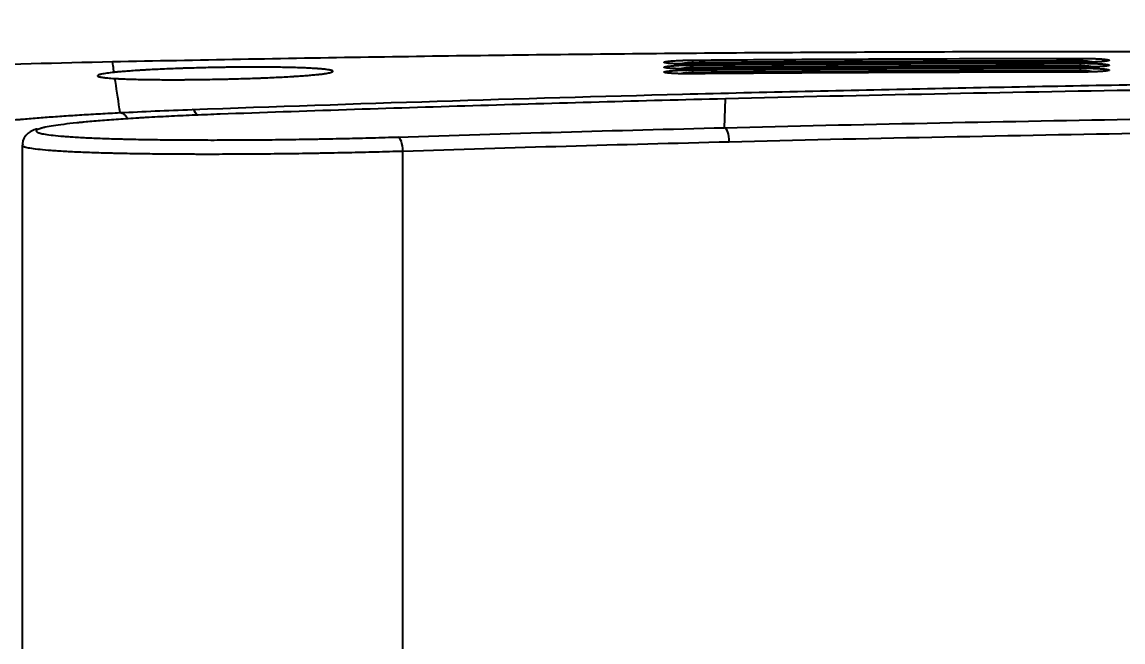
# Model space of a CAD drawing. Extents: x 8541 to 14664, y -60 to 2468.
# Drawn here: x 8882 to 8958.7, y 1846.1 to 1889.3 of the extents above; entities that cross this region are included whole.
import ezdxf

# ---------------------------------------------------------------- set-up
doc = ezdxf.new("R2010")
doc.units = 0
doc.header["$LTSCALE"] = 20
doc.header["$MEASUREMENT"] = 0
doc.layers.get('0').update_dxf_attribs({"linetype": 'CONTINUOUS'})
doc.layers.get('DEFPOINTS').update_dxf_attribs({"linetype": 'CONTINUOUS'})
doc.styles.get("Standard").update_dxf_attribs({"font": 'NanumGothic.ttf'})
doc.dimstyles.get("Standard").update_dxf_attribs({"dimtxt": 2.7, "dimasz": 2.5, "dimexe": 1.5, "dimexo": 1.5, "dimgap": 1.5, "dimtad": 1, "dimdec": 0, "dimlfac": 10, "dimzin": 0, "dimdsep": 46, "dimtxsty": 'Standard', "dimcen": 0, "dimclrt": 2, "dimadec": 0, "dimazin": 0, "dimtfac": 1, "dimtdec": 0, "dimtmove": 0, "dimatfit": 3, "dimfxl": 0, "dimtolj": 1, "dimtzin": 0, "dimarcsym": 0})

# ---------------------------------------------------------------- blocks, each defined once
blk = doc.blocks.new('*D61')
at = {"color": 3, "lineweight": -2}
for p, q in [((8698, 1688.868), (8698, 1970.181)), ((9382.588, 1688.868), (9382.588, 1970.181)), ((8718, 1965.181), (9362.588, 1965.181))]:
    blk.add_line(p, q, dxfattribs=at)
at = {"color": 3}
for points in [[(8718, 1968.514), (8718, 1961.847), (8698, 1965.181)], [(9362.588, 1968.514), (9362.588, 1961.847), (9382.588, 1965.181)]]:
    blk.add_solid(points, dxfattribs=at)
at = {"layer": 'DEFPOINTS', "color": 0}
for p in [(9382.588, 1965.181), (8698, 1687.368), (9382.588, 1687.368)]:
    blk.add_point(p, dxfattribs=at)
at = {"color": 2, "insert": (9040.294, 1988.789), "char_height": 25, "attachment_point": 5}
blk.add_mtext('\\A1;{\\fNanumGothic|b0|i0|c129|p50;685}', dxfattribs=at)

msp = doc.modelspace()

# ---------------------------------------------------------------- linework, layer by layer
at = {"color": 7, "linetype": 'Continuous'}
for p, q in [((8930.926, 1881.914), (8930.991, 1883.926)), ((8882.008, 1880.687), (8882.008, 1844.969))]:
    msp.add_line(p, q, dxfattribs=at)
for centre, major_axis, ratio, start_param, end_param in [((8928.727, 1886.121), (-0.004, 0.5), 0.00722, 5.410489, 6.233224), ((8955.728, 1886.241), (-0.001, 0.5), 0.000961, 5.41052, 6.23323), ((8928.727, 1885.78), (-0.004, 0.5), 0.007221, 5.410489, 6.233224), ((8928.727, 1885.439), (-0.004, 0.5), 0.007222, 5.410489, 6.233224), ((8955.728, 1885.9), (-0.001, 0.5), 0.000959, 5.41052, 6.23323), ((8955.728, 1885.56), (-0.001, 0.5), 0.000956, 5.41052, 6.23323), ((8893.872, 1881.681), (-0.055, 1.499), 0.325788, 5.548218, 6.230342), ((8930.934, 1880.916), (-0.025, 1), 0.32589, 4.704201, 6.230337), ((8908.201, 1880.266), (-0.032, 0.999), 0.32583, 4.701943, 6.230343)]:
    msp.add_ellipse(centre, major_axis=major_axis, ratio=ratio, start_param=start_param, end_param=end_param, dxfattribs=at)
for points, knots in [([(9030.976, 1886.969), (9028.004, 1886.986), (9025.031, 1887.004), (9019.086, 1887.038), (9016.114, 1887.055), (9007.196, 1887.102), (9001.251, 1887.13), (8992.333, 1887.163), (8989.36, 1887.172), (8983.415, 1887.188), (8974.497, 1887.207), (8965.579, 1887.211), (8953.689, 1887.203), (8947.743, 1887.193), (8938.826, 1887.156), (8935.853, 1887.14), (8929.908, 1887.1), (8926.936, 1887.075), (8918.019, 1886.987), (8912.074, 1886.91), (8900.185, 1886.725), (8894.241, 1886.616), (8888.297, 1886.491)], [0, 0, 0, 0, 0.0625, 0.0625, 0.125, 0.125, 0.25, 0.25, 0.3125, 0.3125, 0.375, 0.5, 0.5, 0.625, 0.625, 0.6875, 0.6875, 0.75, 0.75, 0.875, 0.875, 1, 1, 1, 1]), ([(8928.723, 1886.348), (8928.644, 1886.347), (8928.567, 1886.346), (8928.413, 1886.346), (8928.338, 1886.347), (8928.244, 1886.347), (8928.226, 1886.347), (8928.189, 1886.348), (8928.17, 1886.348), (8928.116, 1886.349), (8928.08, 1886.349), (8927.975, 1886.351), (8927.907, 1886.352), (8927.809, 1886.355), (8927.778, 1886.355), (8927.731, 1886.357), (8927.715, 1886.357), (8927.684, 1886.358), (8927.669, 1886.359), (8927.595, 1886.361), (8927.539, 1886.363), (8927.433, 1886.368), (8927.383, 1886.371), (8927.312, 1886.375), (8927.289, 1886.376), (8927.244, 1886.379), (8927.223, 1886.38), (8927.16, 1886.385), (8927.122, 1886.388), (8927.051, 1886.394), (8927.018, 1886.397), (8926.928, 1886.407), (8926.878, 1886.414), (8926.829, 1886.423), (8926.82, 1886.425), (8926.802, 1886.429), (8926.795, 1886.43), (8926.773, 1886.436), (8926.761, 1886.44), (8926.732, 1886.451), (8926.723, 1886.459), (8926.723, 1886.468), (8926.724, 1886.47), (8926.726, 1886.474), (8926.732, 1886.48), (8926.744, 1886.486), (8926.773, 1886.498), (8926.803, 1886.505), (8926.862, 1886.517), (8926.884, 1886.521), (8926.922, 1886.527), (8926.935, 1886.529), (8926.963, 1886.533), (8926.977, 1886.535), (8927.053, 1886.544), (8927.124, 1886.552), (8927.248, 1886.563), (8927.292, 1886.566), (8927.363, 1886.572), (8927.387, 1886.573), (8927.438, 1886.577), (8927.464, 1886.579), (8927.543, 1886.584), (8927.599, 1886.587), (8927.716, 1886.593), (8927.778, 1886.596), (8927.875, 1886.6), (8927.908, 1886.601), (8927.976, 1886.604), (8928.01, 1886.605), (8928.115, 1886.608), (8928.187, 1886.61), (8928.298, 1886.613), (8928.335, 1886.614), (8928.392, 1886.615), (8928.412, 1886.616), (8928.45, 1886.616), (8928.469, 1886.617), (8928.566, 1886.618), (8928.644, 1886.619), (8928.723, 1886.62)], [0, 0, 0, 0, 0.03125, 0.03125, 0.0625, 0.0625, 0.070313, 0.070313, 0.078125, 0.078125, 0.09375, 0.09375, 0.125, 0.125, 0.140625, 0.140625, 0.148438, 0.148438, 0.15625, 0.15625, 0.1875, 0.1875, 0.21875, 0.21875, 0.234375, 0.234375, 0.25, 0.25, 0.28125, 0.28125, 0.3125, 0.3125, 0.375, 0.375, 0.390625, 0.390625, 0.40625, 0.40625, 0.4375, 0.4375, 0.5, 0.5, 0.515625, 0.515625, 0.53125, 0.5625, 0.5625, 0.625, 0.625, 0.65625, 0.65625, 0.671875, 0.671875, 0.6875, 0.6875, 0.75, 0.75, 0.78125, 0.78125, 0.796875, 0.796875, 0.8125, 0.8125, 0.84375, 0.84375, 0.875, 0.875, 0.890625, 0.890625, 0.90625, 0.90625, 0.9375, 0.9375, 0.953125, 0.953125, 0.960937, 0.960937, 0.96875, 0.96875, 1, 1, 1, 1]), ([(8928.723, 1886.62), (8930.973, 1886.639), (8933.224, 1886.656), (8937.724, 1886.684), (8939.975, 1886.696), (8946.726, 1886.724), (8951.226, 1886.734), (8955.727, 1886.74)], [0, 0, 0, 0, 0.25, 0.25, 0.5, 0.5, 1, 1, 1, 1]), ([(8955.728, 1886.562), (8951.227, 1886.556), (8944.477, 1886.541), (8937.727, 1886.506), (8933.227, 1886.478), (8930.977, 1886.461), (8928.727, 1886.442)], [0, 0, 0, 0, 0.5, 0.75, 0.75, 1, 1, 1, 1]), ([(8957.536, 1886.556), (8957.536, 1886.556), (8957.533, 1886.555), (8957.47, 1886.542), (8957.241, 1886.516), (8956.817, 1886.489), (8956.288, 1886.473), (8955.851, 1886.467), (8955.627, 1886.469), (8955.573, 1886.47)], [0, 0, 0, 0, 0.017674, 0.141331, 0.361877, 0.589204, 0.781758, 0.94776, 1, 1, 1, 1]), ([(8955.727, 1886.74), (8955.806, 1886.74), (8955.884, 1886.74), (8956.037, 1886.739), (8956.112, 1886.738), (8956.205, 1886.737), (8956.224, 1886.736), (8956.261, 1886.736), (8956.279, 1886.736), (8956.334, 1886.734), (8956.37, 1886.734), (8956.475, 1886.731), (8956.542, 1886.729), (8956.639, 1886.726), (8956.671, 1886.725), (8956.718, 1886.723), (8956.733, 1886.723), (8956.764, 1886.722), (8956.779, 1886.721), (8956.853, 1886.718), (8956.909, 1886.715), (8957.015, 1886.71), (8957.065, 1886.707), (8957.136, 1886.702), (8957.17, 1886.7), (8957.203, 1886.698), (8957.224, 1886.696), (8957.235, 1886.695), (8957.287, 1886.691), (8957.326, 1886.688), (8957.397, 1886.681), (8957.43, 1886.677), (8957.52, 1886.667), (8957.57, 1886.66), (8957.619, 1886.65), (8957.629, 1886.648), (8957.646, 1886.644), (8957.654, 1886.643), (8957.676, 1886.637), (8957.688, 1886.633), (8957.717, 1886.622), (8957.727, 1886.614), (8957.727, 1886.604), (8957.726, 1886.602), (8957.724, 1886.598), (8957.722, 1886.596), (8957.715, 1886.59), (8957.707, 1886.587), (8957.678, 1886.575), (8957.649, 1886.568), (8957.59, 1886.556), (8957.568, 1886.553), (8957.531, 1886.547), (8957.518, 1886.545), (8957.49, 1886.542), (8957.476, 1886.54), (8957.399, 1886.531), (8957.329, 1886.524), (8957.205, 1886.514), (8957.161, 1886.51), (8957.09, 1886.506), (8957.066, 1886.504), (8957.015, 1886.501), (8956.989, 1886.5), (8956.909, 1886.495), (8956.853, 1886.493), (8956.736, 1886.487), (8956.674, 1886.485), (8956.593, 1886.482), (8956.576, 1886.482), (8956.543, 1886.48), (8956.526, 1886.48), (8956.475, 1886.478), (8956.441, 1886.477), (8956.336, 1886.475), (8956.264, 1886.473), (8956.153, 1886.471), (8956.115, 1886.471), (8956.058, 1886.47), (8956.039, 1886.47), (8956, 1886.469), (8955.981, 1886.469), (8955.884, 1886.468), (8955.806, 1886.468), (8955.727, 1886.468)], [0, 0, 0, 0, 0.03125, 0.03125, 0.0625, 0.0625, 0.070313, 0.070313, 0.078125, 0.078125, 0.09375, 0.09375, 0.125, 0.125, 0.140625, 0.140625, 0.148438, 0.148438, 0.15625, 0.15625, 0.1875, 0.1875, 0.21875, 0.21875, 0.234375, 0.242188, 0.242188, 0.25, 0.25, 0.28125, 0.28125, 0.3125, 0.3125, 0.375, 0.375, 0.390625, 0.390625, 0.40625, 0.40625, 0.4375, 0.4375, 0.5, 0.5, 0.515625, 0.515625, 0.53125, 0.53125, 0.5625, 0.5625, 0.625, 0.625, 0.65625, 0.65625, 0.671875, 0.671875, 0.6875, 0.6875, 0.75, 0.75, 0.78125, 0.78125, 0.796875, 0.796875, 0.8125, 0.8125, 0.84375, 0.84375, 0.875, 0.875, 0.882813, 0.882813, 0.890625, 0.890625, 0.90625, 0.90625, 0.9375, 0.9375, 0.953125, 0.953125, 0.960938, 0.960938, 0.96875, 0.96875, 1, 1, 1, 1]), ([(8956.566, 1886.485), (8956.547, 1886.489), (8956.527, 1886.493), (8956.483, 1886.501), (8956.459, 1886.505), (8956.385, 1886.517), (8956.333, 1886.525), (8956.251, 1886.534), (8956.223, 1886.537), (8956.18, 1886.542), (8956.166, 1886.543), (8956.136, 1886.546), (8956.121, 1886.547), (8956.046, 1886.553), (8955.985, 1886.556), (8955.89, 1886.56), (8955.858, 1886.561), (8955.809, 1886.562), (8955.793, 1886.562), (8955.76, 1886.562), (8955.744, 1886.562), (8955.728, 1886.562)], [0, 0, 0, 0, 0.088793, 0.088793, 0.190038, 0.190038, 0.392529, 0.392529, 0.493774, 0.493774, 0.544396, 0.544396, 0.595019, 0.595019, 0.79751, 0.79751, 0.898755, 0.898755, 0.949377, 0.949377, 1, 1, 1, 1]), ([(8888.297, 1886.491), (8884.514, 1886.412), (8880.732, 1886.319), (8875.059, 1886.149), (8873.169, 1886.087), (8869.388, 1885.953), (8867.497, 1885.88), (8863.717, 1885.721), (8861.827, 1885.635), (8858.048, 1885.449), (8854.271, 1885.248), (8850.495, 1885.014), (8846.72, 1884.763), (8844.833, 1884.628), (8842.947, 1884.483)], [0, 0, 0, 0, 0.25, 0.25, 0.375, 0.375, 0.5, 0.5, 0.625, 0.625, 0.75, 0.875, 0.875, 1, 1, 1, 1]), ([(8888.406, 1885.766), (8888.215, 1885.746), (8888.047, 1885.726), (8887.757, 1885.686), (8887.634, 1885.666), (8887.511, 1885.64), (8887.488, 1885.635), (8887.445, 1885.625), (8887.425, 1885.62), (8887.37, 1885.605), (8887.34, 1885.595), (8887.268, 1885.566), (8887.245, 1885.547), (8887.248, 1885.524), (8887.251, 1885.519), (8887.258, 1885.51), (8887.264, 1885.506), (8887.285, 1885.492), (8887.305, 1885.483), (8887.385, 1885.457), (8887.463, 1885.441), (8887.616, 1885.417), (8887.673, 1885.41), (8887.769, 1885.399), (8887.819, 1885.393), (8887.872, 1885.388), (8887.908, 1885.384), (8887.927, 1885.382), (8888.098, 1885.367), (8888.272, 1885.354), (8888.469, 1885.342)], [0, 0, 0, 0, 0.125, 0.125, 0.25, 0.25, 0.28125, 0.28125, 0.3125, 0.3125, 0.375, 0.375, 0.5, 0.5, 0.53125, 0.53125, 0.5625, 0.5625, 0.625, 0.625, 0.75, 0.75, 0.8125, 0.8125, 0.84375, 0.859375, 0.859375, 0.875, 0.875, 1, 1, 1, 1]), ([(8888.469, 1885.342), (8888.527, 1885.339), (8888.618, 1885.333), (8888.713, 1885.328), (8888.777, 1885.325), (8888.81, 1885.324), (8888.975, 1885.316), (8889.114, 1885.31), (8889.405, 1885.299), (8889.708, 1885.289), (8890.036, 1885.281), (8890.377, 1885.274), (8890.554, 1885.271), (8890.783, 1885.268), (8890.829, 1885.267), (8890.922, 1885.266), (8891.061, 1885.264), (8891.204, 1885.262), (8891.491, 1885.26), (8891.881, 1885.257), (8892.286, 1885.256), (8892.699, 1885.256), (8892.909, 1885.257), (8893.23, 1885.258), (8893.339, 1885.259), (8893.555, 1885.261), (8893.664, 1885.261), (8893.99, 1885.264), (8894.426, 1885.269), (8895.086, 1885.279), (8895.53, 1885.287), (8895.808, 1885.293), (8895.864, 1885.294), (8895.976, 1885.296), (8896.032, 1885.298), (8896.199, 1885.301), (8896.31, 1885.304), (8896.641, 1885.312), (8897.078, 1885.324), (8897.721, 1885.343), (8898.142, 1885.358), (8898.454, 1885.369), (8898.557, 1885.373), (8898.711, 1885.379), (8898.763, 1885.381), (8898.865, 1885.386), (8899.117, 1885.396), (8899.559, 1885.415), (8900.118, 1885.443), (8900.471, 1885.462), (8900.729, 1885.477), (8900.813, 1885.482), (8900.938, 1885.49), (8900.98, 1885.493), (8901.062, 1885.498), (8901.265, 1885.511), (8901.609, 1885.535), (8902.026, 1885.568), (8902.276, 1885.59), (8902.452, 1885.607), (8902.538, 1885.616), (8902.62, 1885.624), (8902.673, 1885.63), (8902.7, 1885.633), (8902.828, 1885.648), (8902.922, 1885.659), (8903.094, 1885.682), (8903.248, 1885.706), (8903.368, 1885.729), (8903.472, 1885.752), (8903.515, 1885.764), (8903.558, 1885.778), (8903.566, 1885.781), (8903.581, 1885.787), (8903.602, 1885.796), (8903.617, 1885.804), (8903.642, 1885.821), (8903.656, 1885.843), (8903.635, 1885.865), (8903.596, 1885.886), (8903.568, 1885.897), (8903.521, 1885.91), (8903.511, 1885.913), (8903.49, 1885.918), (8903.456, 1885.925), (8903.418, 1885.933), (8903.336, 1885.948), (8903.209, 1885.967), (8902.968, 1885.994), (8902.774, 1886.01), (8902.642, 1886.02), (8902.615, 1886.022), (8902.56, 1886.026), (8902.532, 1886.028), (8902.447, 1886.034), (8902.388, 1886.038), (8902.207, 1886.049), (8901.951, 1886.062), (8901.526, 1886.081), (8901.215, 1886.091), (8900.971, 1886.098), (8900.888, 1886.101), (8900.761, 1886.104), (8900.718, 1886.105), (8900.632, 1886.107), (8900.416, 1886.112), (8900.013, 1886.12), (8899.448, 1886.127), (8899.053, 1886.13), (8898.75, 1886.132), (8898.647, 1886.132), (8898.492, 1886.132), (8898.44, 1886.133), (8898.336, 1886.133), (8898.283, 1886.133), (8898.021, 1886.133), (8897.809, 1886.132), (8897.382, 1886.13), (8896.952, 1886.127), (8896.514, 1886.122), (8896.183, 1886.118), (8896.016, 1886.116), (8895.849, 1886.113), (8895.737, 1886.111), (8895.681, 1886.11), (8895.402, 1886.105), (8895.18, 1886.101), (8894.738, 1886.091), (8894.298, 1886.08), (8893.864, 1886.068), (8893.539, 1886.058), (8893.432, 1886.055), (8893.217, 1886.048), (8893.109, 1886.044), (8892.789, 1886.033), (8892.579, 1886.025), (8892.169, 1886.009), (8891.766, 1885.991), (8891.38, 1885.973), (8891.002, 1885.954), (8890.817, 1885.944), (8890.591, 1885.931), (8890.546, 1885.929), (8890.456, 1885.924), (8890.324, 1885.916), (8890.195, 1885.908), (8889.943, 1885.892), (8889.619, 1885.87), (8889.173, 1885.837), (8888.901, 1885.813), (8888.739, 1885.799), (8888.707, 1885.796), (8888.644, 1885.79), (8888.613, 1885.787), (8888.521, 1885.778), (8888.463, 1885.772), (8888.406, 1885.766)], [0, 0, 0, 0, 0.007813, 0.011719, 0.011719, 0.015625, 0.015625, 0.03125, 0.03125, 0.046875, 0.0625, 0.0625, 0.078125, 0.078125, 0.082031, 0.082031, 0.085938, 0.09375, 0.09375, 0.109375, 0.125, 0.125, 0.140625, 0.140625, 0.148438, 0.148438, 0.15625, 0.15625, 0.171875, 0.1875, 0.203125, 0.203125, 0.207031, 0.207031, 0.210938, 0.210938, 0.21875, 0.21875, 0.234375, 0.25, 0.265625, 0.265625, 0.273438, 0.273438, 0.277344, 0.277344, 0.28125, 0.296875, 0.3125, 0.328125, 0.328125, 0.335938, 0.335938, 0.339844, 0.339844, 0.34375, 0.359375, 0.375, 0.390625, 0.390625, 0.398438, 0.402344, 0.402344, 0.40625, 0.40625, 0.421875, 0.421875, 0.4375, 0.453125, 0.453125, 0.46875, 0.46875, 0.472656, 0.472656, 0.476563, 0.484375, 0.484375, 0.5, 0.515625, 0.515625, 0.53125, 0.53125, 0.535156, 0.535156, 0.539063, 0.546875, 0.546875, 0.5625, 0.578125, 0.59375, 0.59375, 0.597656, 0.597656, 0.601563, 0.601563, 0.609375, 0.609375, 0.625, 0.640625, 0.65625, 0.65625, 0.664063, 0.664063, 0.667969, 0.667969, 0.671875, 0.6875, 0.703125, 0.71875, 0.71875, 0.726563, 0.726563, 0.730469, 0.730469, 0.734375, 0.734375, 0.75, 0.75, 0.765625, 0.78125, 0.78125, 0.789063, 0.792969, 0.792969, 0.796875, 0.796875, 0.8125, 0.8125, 0.828125, 0.84375, 0.84375, 0.851563, 0.851563, 0.859375, 0.859375, 0.875, 0.875, 0.890625, 0.90625, 0.90625, 0.921875, 0.921875, 0.925781, 0.925781, 0.929688, 0.9375, 0.9375, 0.953125, 0.96875, 0.984375, 0.984375, 0.988281, 0.988281, 0.992187, 0.992187, 1, 1, 1, 1]), ([(8893.843, 1883.179), (8905.226, 1883.595), (8916.61, 1883.955), (8930.841, 1884.321), (8933.688, 1884.39), (8939.381, 1884.52), (8945.074, 1884.643), (8950.767, 1884.754), (8956.461, 1884.861), (8959.307, 1884.913), (8967.848, 1885.063), (8973.541, 1885.156), (8984.929, 1885.333), (8990.623, 1885.415), (9002.01, 1885.569), (9007.704, 1885.64), (9016.245, 1885.74), (9019.092, 1885.772), (9024.786, 1885.835), (9027.633, 1885.866), (9030.48, 1885.896)], [0, 0, 0, 0, 0.25, 0.25, 0.3125, 0.3125, 0.375, 0.4375, 0.4375, 0.5, 0.5, 0.625, 0.625, 0.75, 0.75, 0.875, 0.875, 0.9375, 0.9375, 1, 1, 1, 1]), ([(8928.723, 1886.007), (8928.644, 1886.006), (8928.567, 1886.006), (8928.413, 1886.006), (8928.338, 1886.006), (8928.244, 1886.007), (8928.226, 1886.007), (8928.189, 1886.007), (8928.17, 1886.007), (8928.116, 1886.008), (8928.08, 1886.008), (8927.975, 1886.01), (8927.907, 1886.011), (8927.809, 1886.014), (8927.778, 1886.015), (8927.731, 1886.016), (8927.715, 1886.017), (8927.684, 1886.018), (8927.669, 1886.018), (8927.595, 1886.021), (8927.539, 1886.023), (8927.433, 1886.027), (8927.383, 1886.03), (8927.312, 1886.034), (8927.289, 1886.035), (8927.244, 1886.038), (8927.223, 1886.04), (8927.16, 1886.044), (8927.122, 1886.047), (8927.051, 1886.053), (8927.018, 1886.057), (8926.928, 1886.066), (8926.878, 1886.073), (8926.829, 1886.082), (8926.82, 1886.084), (8926.802, 1886.088), (8926.795, 1886.09), (8926.773, 1886.095), (8926.761, 1886.099), (8926.732, 1886.11), (8926.723, 1886.118), (8926.723, 1886.128), (8926.724, 1886.13), (8926.726, 1886.133), (8926.732, 1886.139), (8926.744, 1886.145), (8926.773, 1886.157), (8926.803, 1886.165), (8926.862, 1886.177), (8926.884, 1886.18), (8926.922, 1886.186), (8926.935, 1886.188), (8926.963, 1886.192), (8926.977, 1886.194), (8927.053, 1886.204), (8927.124, 1886.211), (8927.248, 1886.222), (8927.292, 1886.226), (8927.363, 1886.231), (8927.387, 1886.233), (8927.438, 1886.236), (8927.464, 1886.238), (8927.543, 1886.243), (8927.599, 1886.246), (8927.716, 1886.252), (8927.778, 1886.255), (8927.875, 1886.259), (8927.908, 1886.26), (8927.976, 1886.263), (8928.01, 1886.264), (8928.115, 1886.268), (8928.187, 1886.27), (8928.298, 1886.273), (8928.335, 1886.273), (8928.392, 1886.275), (8928.412, 1886.275), (8928.45, 1886.276), (8928.469, 1886.276), (8928.566, 1886.278), (8928.644, 1886.279), (8928.723, 1886.279)], [0, 0, 0, 0, 0.03125, 0.03125, 0.0625, 0.0625, 0.070313, 0.070313, 0.078125, 0.078125, 0.09375, 0.09375, 0.125, 0.125, 0.140625, 0.140625, 0.148438, 0.148438, 0.15625, 0.15625, 0.1875, 0.1875, 0.21875, 0.21875, 0.234375, 0.234375, 0.25, 0.25, 0.28125, 0.28125, 0.3125, 0.3125, 0.375, 0.375, 0.390625, 0.390625, 0.40625, 0.40625, 0.4375, 0.4375, 0.5, 0.5, 0.515625, 0.515625, 0.53125, 0.5625, 0.5625, 0.625, 0.625, 0.65625, 0.65625, 0.671875, 0.671875, 0.6875, 0.6875, 0.75, 0.75, 0.78125, 0.78125, 0.796875, 0.796875, 0.8125, 0.8125, 0.84375, 0.84375, 0.875, 0.875, 0.890625, 0.890625, 0.90625, 0.90625, 0.9375, 0.9375, 0.953125, 0.953125, 0.960937, 0.960937, 0.96875, 0.96875, 1, 1, 1, 1]), ([(8928.723, 1885.666), (8928.644, 1885.666), (8928.567, 1885.665), (8928.413, 1885.665), (8928.338, 1885.665), (8928.244, 1885.666), (8928.226, 1885.666), (8928.189, 1885.666), (8928.17, 1885.667), (8928.116, 1885.667), (8928.08, 1885.668), (8927.975, 1885.669), (8927.907, 1885.671), (8927.809, 1885.673), (8927.778, 1885.674), (8927.731, 1885.675), (8927.715, 1885.676), (8927.684, 1885.677), (8927.669, 1885.677), (8927.595, 1885.68), (8927.539, 1885.682), (8927.433, 1885.687), (8927.383, 1885.689), (8927.312, 1885.693), (8927.289, 1885.695), (8927.244, 1885.698), (8927.223, 1885.699), (8927.16, 1885.703), (8927.122, 1885.706), (8927.051, 1885.713), (8927.018, 1885.716), (8926.928, 1885.726), (8926.878, 1885.733), (8926.829, 1885.742), (8926.82, 1885.744), (8926.802, 1885.747), (8926.795, 1885.749), (8926.773, 1885.755), (8926.761, 1885.758), (8926.732, 1885.77), (8926.723, 1885.777), (8926.723, 1885.787), (8926.724, 1885.789), (8926.726, 1885.793), (8926.732, 1885.799), (8926.744, 1885.805), (8926.773, 1885.816), (8926.803, 1885.824), (8926.862, 1885.836), (8926.884, 1885.84), (8926.922, 1885.846), (8926.935, 1885.848), (8926.963, 1885.851), (8926.977, 1885.853), (8927.053, 1885.863), (8927.124, 1885.871), (8927.248, 1885.881), (8927.292, 1885.885), (8927.363, 1885.89), (8927.387, 1885.892), (8927.438, 1885.896), (8927.464, 1885.897), (8927.543, 1885.902), (8927.599, 1885.905), (8927.716, 1885.911), (8927.778, 1885.914), (8927.875, 1885.918), (8927.908, 1885.92), (8927.976, 1885.922), (8928.01, 1885.924), (8928.115, 1885.927), (8928.187, 1885.929), (8928.298, 1885.932), (8928.335, 1885.933), (8928.392, 1885.934), (8928.412, 1885.934), (8928.45, 1885.935), (8928.469, 1885.935), (8928.566, 1885.937), (8928.644, 1885.938), (8928.723, 1885.939)], [0, 0, 0, 0, 0.03125, 0.03125, 0.0625, 0.0625, 0.070313, 0.070313, 0.078125, 0.078125, 0.09375, 0.09375, 0.125, 0.125, 0.140625, 0.140625, 0.148438, 0.148438, 0.15625, 0.15625, 0.1875, 0.1875, 0.21875, 0.21875, 0.234375, 0.234375, 0.25, 0.25, 0.28125, 0.28125, 0.3125, 0.3125, 0.375, 0.375, 0.390625, 0.390625, 0.40625, 0.40625, 0.4375, 0.4375, 0.5, 0.5, 0.515625, 0.515625, 0.53125, 0.5625, 0.5625, 0.625, 0.625, 0.65625, 0.65625, 0.671875, 0.671875, 0.6875, 0.6875, 0.75, 0.75, 0.78125, 0.78125, 0.796875, 0.796875, 0.8125, 0.8125, 0.84375, 0.84375, 0.875, 0.875, 0.890625, 0.890625, 0.90625, 0.90625, 0.9375, 0.9375, 0.953125, 0.953125, 0.960938, 0.960938, 0.96875, 0.96875, 1, 1, 1, 1]), ([(8928.723, 1886.349), (8928.695, 1886.348), (8928.487, 1886.345), (8928.09, 1886.349), (8927.6, 1886.36), (8927.189, 1886.382), (8926.966, 1886.406), (8926.914, 1886.418), (8926.914, 1886.418)], [0, 0, 0, 0, 0.028653, 0.211251, 0.398903, 0.619265, 0.875039, 1, 1, 1, 1]), ([(8928.723, 1886.008), (8928.695, 1886.008), (8928.487, 1886.005), (8928.09, 1886.008), (8927.6, 1886.019), (8927.189, 1886.041), (8926.966, 1886.066), (8926.914, 1886.077), (8926.914, 1886.077)], [0, 0, 0, 0, 0.028653, 0.211249, 0.3989, 0.619258, 0.87503, 1, 1, 1, 1]), ([(8928.727, 1886.442), (8928.662, 1886.441), (8928.597, 1886.439), (8928.502, 1886.434), (8928.47, 1886.432), (8928.409, 1886.428), (8928.379, 1886.426), (8928.29, 1886.418), (8928.233, 1886.411), (8928.165, 1886.402), (8928.152, 1886.4), (8928.125, 1886.397), (8928.112, 1886.395), (8928.073, 1886.389), (8928.047, 1886.385), (8927.98, 1886.373), (8927.94, 1886.365), (8927.902, 1886.357)], [0, 0, 0, 0, 0.205276, 0.205276, 0.307913, 0.307913, 0.410551, 0.410551, 0.615827, 0.615827, 0.667146, 0.667146, 0.718465, 0.718465, 0.821103, 0.821103, 1, 1, 1, 1]), ([(8928.727, 1886.101), (8928.662, 1886.101), (8928.597, 1886.099), (8928.502, 1886.094), (8928.47, 1886.092), (8928.409, 1886.087), (8928.379, 1886.085), (8928.29, 1886.077), (8928.233, 1886.07), (8928.165, 1886.062), (8928.152, 1886.06), (8928.125, 1886.056), (8928.112, 1886.054), (8928.073, 1886.048), (8928.047, 1886.044), (8927.98, 1886.032), (8927.94, 1886.024), (8927.902, 1886.016)], [0, 0, 0, 0, 0.205276, 0.205276, 0.307914, 0.307914, 0.410552, 0.410552, 0.615828, 0.615828, 0.667147, 0.667147, 0.718466, 0.718466, 0.821104, 0.821104, 1, 1, 1, 1]), ([(8928.727, 1885.761), (8928.662, 1885.76), (8928.597, 1885.758), (8928.502, 1885.753), (8928.47, 1885.751), (8928.409, 1885.747), (8928.379, 1885.744), (8928.29, 1885.736), (8928.233, 1885.73), (8928.165, 1885.721), (8928.152, 1885.719), (8928.125, 1885.715), (8928.112, 1885.713), (8928.073, 1885.707), (8928.047, 1885.703), (8927.98, 1885.691), (8927.94, 1885.684), (8927.902, 1885.675)], [0, 0, 0, 0, 0.205276, 0.205276, 0.307913, 0.307913, 0.410551, 0.410551, 0.615827, 0.615827, 0.667145, 0.667145, 0.718464, 0.718464, 0.821102, 0.821102, 1, 1, 1, 1]), ([(8955.727, 1886.468), (8951.226, 1886.462), (8946.726, 1886.451), (8939.975, 1886.423), (8937.724, 1886.411), (8933.224, 1886.383), (8930.973, 1886.367), (8928.723, 1886.348)], [0, 0, 0, 0, 0.5, 0.5, 0.75, 0.75, 1, 1, 1, 1]), ([(8928.723, 1886.279), (8930.973, 1886.299), (8933.224, 1886.315), (8937.724, 1886.343), (8939.975, 1886.355), (8946.726, 1886.383), (8951.226, 1886.394), (8955.727, 1886.4)], [0, 0, 0, 0, 0.25, 0.25, 0.5, 0.5, 1, 1, 1, 1]), ([(8955.727, 1886.127), (8951.226, 1886.121), (8946.726, 1886.111), (8939.975, 1886.082), (8937.724, 1886.071), (8933.224, 1886.043), (8930.973, 1886.026), (8928.723, 1886.007)], [0, 0, 0, 0, 0.5, 0.5, 0.75, 0.75, 1, 1, 1, 1]), ([(8928.723, 1885.939), (8930.973, 1885.958), (8933.224, 1885.975), (8937.724, 1886.003), (8939.975, 1886.014), (8946.726, 1886.043), (8951.226, 1886.053), (8955.727, 1886.059)], [0, 0, 0, 0, 0.25, 0.25, 0.5, 0.5, 1, 1, 1, 1]), ([(8955.727, 1885.786), (8951.226, 1885.781), (8946.726, 1885.77), (8939.975, 1885.742), (8937.724, 1885.73), (8933.224, 1885.702), (8930.973, 1885.686), (8928.723, 1885.666)], [0, 0, 0, 0, 0.5, 0.5, 0.75, 0.75, 1, 1, 1, 1]), ([(8955.728, 1886.222), (8951.227, 1886.216), (8944.477, 1886.2), (8937.727, 1886.165), (8933.227, 1886.137), (8930.977, 1886.121), (8928.727, 1886.101)], [0, 0, 0, 0, 0.5, 0.75, 0.75, 1, 1, 1, 1]), ([(8955.728, 1885.881), (8951.227, 1885.875), (8944.477, 1885.859), (8937.727, 1885.825), (8933.227, 1885.797), (8930.977, 1885.78), (8928.727, 1885.761)], [0, 0, 0, 0, 0.5, 0.75, 0.75, 1, 1, 1, 1]), ([(8957.536, 1886.215), (8957.536, 1886.215), (8957.533, 1886.214), (8957.47, 1886.201), (8957.241, 1886.175), (8956.817, 1886.149), (8956.288, 1886.132), (8955.851, 1886.126), (8955.627, 1886.128), (8955.573, 1886.129)], [0, 0, 0, 0, 0.017247, 0.140957, 0.3616, 0.589026, 0.781663, 0.947737, 1, 1, 1, 1]), ([(8957.536, 1885.875), (8957.536, 1885.875), (8957.533, 1885.874), (8957.47, 1885.861), (8957.241, 1885.835), (8956.817, 1885.808), (8956.288, 1885.792), (8955.851, 1885.786), (8955.627, 1885.788), (8955.573, 1885.788)], [0, 0, 0, 0, 0.017518, 0.141195, 0.361776, 0.589139, 0.781723, 0.947752, 1, 1, 1, 1]), ([(8955.727, 1886.4), (8955.806, 1886.4), (8955.884, 1886.399), (8956.037, 1886.398), (8956.112, 1886.398), (8956.205, 1886.396), (8956.224, 1886.396), (8956.261, 1886.395), (8956.279, 1886.395), (8956.334, 1886.394), (8956.37, 1886.393), (8956.475, 1886.391), (8956.542, 1886.389), (8956.639, 1886.386), (8956.671, 1886.385), (8956.718, 1886.383), (8956.733, 1886.382), (8956.764, 1886.381), (8956.779, 1886.38), (8956.853, 1886.377), (8956.909, 1886.375), (8957.015, 1886.369), (8957.065, 1886.366), (8957.136, 1886.362), (8957.17, 1886.359), (8957.203, 1886.357), (8957.224, 1886.355), (8957.235, 1886.354), (8957.287, 1886.35), (8957.326, 1886.347), (8957.397, 1886.34), (8957.43, 1886.337), (8957.52, 1886.326), (8957.57, 1886.319), (8957.619, 1886.31), (8957.629, 1886.308), (8957.646, 1886.304), (8957.654, 1886.302), (8957.676, 1886.296), (8957.688, 1886.292), (8957.717, 1886.281), (8957.727, 1886.273), (8957.727, 1886.264), (8957.726, 1886.262), (8957.724, 1886.258), (8957.722, 1886.256), (8957.715, 1886.25), (8957.707, 1886.246), (8957.678, 1886.234), (8957.649, 1886.227), (8957.59, 1886.216), (8957.568, 1886.212), (8957.531, 1886.206), (8957.518, 1886.205), (8957.49, 1886.201), (8957.476, 1886.199), (8957.399, 1886.19), (8957.329, 1886.183), (8957.205, 1886.173), (8957.161, 1886.17), (8957.09, 1886.165), (8957.066, 1886.164), (8957.015, 1886.161), (8956.989, 1886.159), (8956.909, 1886.155), (8956.853, 1886.152), (8956.736, 1886.147), (8956.674, 1886.144), (8956.593, 1886.141), (8956.576, 1886.141), (8956.543, 1886.14), (8956.526, 1886.139), (8956.475, 1886.138), (8956.441, 1886.137), (8956.336, 1886.134), (8956.264, 1886.133), (8956.153, 1886.131), (8956.115, 1886.13), (8956.058, 1886.129), (8956.039, 1886.129), (8956, 1886.129), (8955.981, 1886.128), (8955.884, 1886.128), (8955.806, 1886.127), (8955.727, 1886.127)], [0, 0, 0, 0, 0.03125, 0.03125, 0.0625, 0.0625, 0.070313, 0.070313, 0.078125, 0.078125, 0.09375, 0.09375, 0.125, 0.125, 0.140625, 0.140625, 0.148438, 0.148438, 0.15625, 0.15625, 0.1875, 0.1875, 0.21875, 0.21875, 0.234375, 0.242188, 0.242188, 0.25, 0.25, 0.28125, 0.28125, 0.3125, 0.3125, 0.375, 0.375, 0.390625, 0.390625, 0.40625, 0.40625, 0.4375, 0.4375, 0.5, 0.5, 0.515625, 0.515625, 0.53125, 0.53125, 0.5625, 0.5625, 0.625, 0.625, 0.65625, 0.65625, 0.671875, 0.671875, 0.6875, 0.6875, 0.75, 0.75, 0.78125, 0.78125, 0.796875, 0.796875, 0.8125, 0.8125, 0.84375, 0.84375, 0.875, 0.875, 0.882813, 0.882813, 0.890625, 0.890625, 0.90625, 0.90625, 0.9375, 0.9375, 0.953125, 0.953125, 0.960938, 0.960938, 0.96875, 0.96875, 1, 1, 1, 1]), ([(8955.727, 1886.059), (8955.806, 1886.059), (8955.884, 1886.059), (8956.037, 1886.058), (8956.112, 1886.057), (8956.205, 1886.056), (8956.224, 1886.055), (8956.261, 1886.055), (8956.279, 1886.054), (8956.334, 1886.053), (8956.37, 1886.052), (8956.475, 1886.05), (8956.542, 1886.048), (8956.639, 1886.045), (8956.671, 1886.044), (8956.718, 1886.042), (8956.733, 1886.042), (8956.764, 1886.04), (8956.779, 1886.04), (8956.853, 1886.037), (8956.909, 1886.034), (8957.015, 1886.028), (8957.065, 1886.026), (8957.136, 1886.021), (8957.17, 1886.019), (8957.203, 1886.016), (8957.224, 1886.015), (8957.235, 1886.014), (8957.287, 1886.01), (8957.326, 1886.006), (8957.397, 1886), (8957.43, 1885.996), (8957.52, 1885.986), (8957.57, 1885.978), (8957.619, 1885.969), (8957.629, 1885.967), (8957.646, 1885.963), (8957.654, 1885.961), (8957.676, 1885.956), (8957.688, 1885.952), (8957.717, 1885.94), (8957.727, 1885.933), (8957.727, 1885.923), (8957.726, 1885.921), (8957.724, 1885.917), (8957.722, 1885.915), (8957.715, 1885.909), (8957.707, 1885.905), (8957.678, 1885.894), (8957.649, 1885.886), (8957.59, 1885.875), (8957.568, 1885.871), (8957.531, 1885.866), (8957.518, 1885.864), (8957.49, 1885.86), (8957.476, 1885.858), (8957.399, 1885.849), (8957.329, 1885.842), (8957.205, 1885.832), (8957.161, 1885.829), (8957.09, 1885.824), (8957.066, 1885.823), (8957.015, 1885.82), (8956.989, 1885.818), (8956.909, 1885.814), (8956.853, 1885.811), (8956.736, 1885.806), (8956.674, 1885.804), (8956.593, 1885.801), (8956.576, 1885.8), (8956.543, 1885.799), (8956.526, 1885.799), (8956.475, 1885.797), (8956.441, 1885.796), (8956.336, 1885.794), (8956.264, 1885.792), (8956.153, 1885.79), (8956.115, 1885.789), (8956.058, 1885.789), (8956.039, 1885.788), (8956, 1885.788), (8955.981, 1885.788), (8955.884, 1885.787), (8955.806, 1885.787), (8955.727, 1885.786)], [0, 0, 0, 0, 0.03125, 0.03125, 0.0625, 0.0625, 0.070313, 0.070313, 0.078125, 0.078125, 0.09375, 0.09375, 0.125, 0.125, 0.140625, 0.140625, 0.148437, 0.148437, 0.15625, 0.15625, 0.1875, 0.1875, 0.21875, 0.21875, 0.234375, 0.242187, 0.242187, 0.25, 0.25, 0.28125, 0.28125, 0.3125, 0.3125, 0.375, 0.375, 0.390625, 0.390625, 0.40625, 0.40625, 0.4375, 0.4375, 0.5, 0.5, 0.515625, 0.515625, 0.53125, 0.53125, 0.5625, 0.5625, 0.625, 0.625, 0.65625, 0.65625, 0.671875, 0.671875, 0.6875, 0.6875, 0.75, 0.75, 0.78125, 0.78125, 0.796875, 0.796875, 0.8125, 0.8125, 0.84375, 0.84375, 0.875, 0.875, 0.882812, 0.882812, 0.890625, 0.890625, 0.90625, 0.90625, 0.9375, 0.9375, 0.953125, 0.953125, 0.960937, 0.960937, 0.96875, 0.96875, 1, 1, 1, 1]), ([(8956.566, 1886.145), (8956.547, 1886.149), (8956.527, 1886.152), (8956.483, 1886.161), (8956.459, 1886.165), (8956.385, 1886.177), (8956.333, 1886.184), (8956.251, 1886.194), (8956.223, 1886.197), (8956.18, 1886.201), (8956.166, 1886.202), (8956.136, 1886.205), (8956.121, 1886.206), (8956.046, 1886.212), (8955.985, 1886.216), (8955.89, 1886.219), (8955.858, 1886.22), (8955.809, 1886.221), (8955.793, 1886.221), (8955.76, 1886.222), (8955.744, 1886.222), (8955.728, 1886.222)], [0, 0, 0, 0, 0.088792, 0.088792, 0.190037, 0.190037, 0.392528, 0.392528, 0.493773, 0.493773, 0.544396, 0.544396, 0.595019, 0.595019, 0.797509, 0.797509, 0.898755, 0.898755, 0.949377, 0.949377, 1, 1, 1, 1]), ([(8956.566, 1885.804), (8956.547, 1885.808), (8956.527, 1885.812), (8956.483, 1885.82), (8956.459, 1885.824), (8956.385, 1885.836), (8956.333, 1885.843), (8956.251, 1885.853), (8956.223, 1885.856), (8956.18, 1885.86), (8956.166, 1885.862), (8956.136, 1885.864), (8956.121, 1885.866), (8956.046, 1885.871), (8955.985, 1885.875), (8955.89, 1885.879), (8955.858, 1885.88), (8955.809, 1885.88), (8955.793, 1885.881), (8955.76, 1885.881), (8955.744, 1885.881), (8955.728, 1885.881)], [0, 0, 0, 0, 0.088793, 0.088793, 0.190038, 0.190038, 0.392529, 0.392529, 0.493774, 0.493774, 0.544397, 0.544397, 0.595019, 0.595019, 0.79751, 0.79751, 0.898755, 0.898755, 0.949377, 0.949377, 1, 1, 1, 1]), ([(8928.723, 1885.667), (8928.695, 1885.667), (8928.487, 1885.664), (8928.09, 1885.667), (8927.6, 1885.679), (8927.189, 1885.701), (8926.966, 1885.725), (8926.914, 1885.736), (8926.914, 1885.736)], [0, 0, 0, 0, 0.028653, 0.211247, 0.398894, 0.619249, 0.875017, 1, 1, 1, 1]), ([(9047.451, 1885.62), (9046.237, 1885.619), (9045.024, 1885.615), (9042.597, 1885.604), (9041.384, 1885.596), (9037.744, 1885.57), (9035.318, 1885.546), (9031.678, 1885.509), (9030.465, 1885.496), (9028.039, 1885.47), (9026.825, 1885.458), (9023.186, 1885.419), (9020.76, 1885.393), (9013.481, 1885.312), (9008.628, 1885.254), (8998.923, 1885.131), (8994.07, 1885.066), (8984.365, 1884.926), (8979.513, 1884.852), (8969.808, 1884.697), (8964.956, 1884.615), (8950.399, 1884.357), (8940.695, 1884.169), (8930.991, 1883.926)], [0, 0, 0, 0, 0.03125, 0.03125, 0.0625, 0.0625, 0.125, 0.125, 0.15625, 0.15625, 0.1875, 0.1875, 0.25, 0.25, 0.375, 0.375, 0.5, 0.5, 0.625, 0.625, 0.75, 0.75, 1, 1, 1, 1]), ([(8930.991, 1883.926), (8925.125, 1883.779), (8919.258, 1883.616), (8910.459, 1883.348), (8907.526, 1883.254), (8901.66, 1883.06), (8898.728, 1882.959), (8895.795, 1882.854)], [0, 0, 0, 0, 0.5, 0.5, 0.75, 0.75, 1, 1, 1, 1]), ([(8930.926, 1881.914), (8940.337, 1882.151), (8949.749, 1882.335), (8963.866, 1882.586), (8968.572, 1882.666), (8977.985, 1882.818), (8982.691, 1882.89), (8992.103, 1883.029), (8996.809, 1883.094), (9006.222, 1883.216), (9010.928, 1883.273), (9020.341, 1883.375), (9025.047, 1883.421), (9032.107, 1883.483), (9034.46, 1883.503), (9039.167, 1883.536), (9041.521, 1883.549), (9043.874, 1883.556)], [0, 0, 0, 0, 0.25, 0.25, 0.375, 0.375, 0.5, 0.5, 0.625, 0.625, 0.75, 0.75, 0.875, 0.875, 0.9375, 0.9375, 1, 1, 1, 1]), ([(8876.001, 1881.568), (8876.029, 1881.596), (8876.075, 1881.625), (8876.197, 1881.682), (8876.353, 1881.74), (8876.682, 1881.829), (8876.967, 1881.89), (8877.204, 1881.936), (8877.329, 1881.959), (8877.485, 1881.986), (8877.555, 1881.998), (8877.601, 1882.005), (8877.625, 1882.009), (8877.84, 1882.044), (8878.046, 1882.075), (8878.486, 1882.137), (8878.954, 1882.199), (8879.742, 1882.291), (8880.615, 1882.383), (8881.254, 1882.443), (8881.671, 1882.481), (8881.798, 1882.492), (8881.926, 1882.503), (8882.012, 1882.511), (8882.056, 1882.515), (8882.273, 1882.533), (8882.45, 1882.548), (8882.989, 1882.592), (8883.73, 1882.65), (8884.905, 1882.733), (8886.144, 1882.813), (8887.012, 1882.864), (8887.902, 1882.914), (8888.358, 1882.938), (8888.825, 1882.962)], [0, 0, 0, 0, 0.0625, 0.0625, 0.125, 0.1875, 0.25, 0.25, 0.28125, 0.296875, 0.304688, 0.304688, 0.3125, 0.3125, 0.375, 0.375, 0.4375, 0.5, 0.5625, 0.625, 0.625, 0.640625, 0.648438, 0.648438, 0.65625, 0.65625, 0.6875, 0.6875, 0.75, 0.8125, 0.875, 0.9375, 0.9375, 1, 1, 1, 1]), ([(8895.795, 1882.854), (8895.202, 1882.832), (8894.623, 1882.81), (8893.496, 1882.762), (8892.947, 1882.737), (8891.878, 1882.685), (8891.358, 1882.657), (8890.726, 1882.622), (8890.538, 1882.611), (8890.352, 1882.6), (8890.229, 1882.592), (8890.167, 1882.589), (8889.861, 1882.57), (8889.623, 1882.555), (8888.924, 1882.509), (8888.48, 1882.478), (8887.639, 1882.415), (8887.24, 1882.383), (8886.677, 1882.333), (8886.494, 1882.317), (8886.23, 1882.291), (8886.143, 1882.283), (8885.972, 1882.266), (8885.888, 1882.257), (8885.478, 1882.215), (8885.178, 1882.181), (8884.635, 1882.112), (8884.391, 1882.078), (8883.96, 1882.01), (8883.772, 1881.976), (8883.573, 1881.933), (8883.535, 1881.925), (8883.48, 1881.912), (8883.463, 1881.908), (8883.428, 1881.899), (8883.378, 1881.887), (8883.333, 1881.874), (8883.305, 1881.866)], [0, 0, 0, 0, 0.093041, 0.093041, 0.186081, 0.186081, 0.279122, 0.279122, 0.302382, 0.314012, 0.314012, 0.325642, 0.325642, 0.372162, 0.372162, 0.465203, 0.465203, 0.558243, 0.558243, 0.604764, 0.604764, 0.628024, 0.628024, 0.651284, 0.651284, 0.744324, 0.744324, 0.837365, 0.837365, 0.930405, 0.930405, 0.953666, 0.953666, 0.965296, 0.965296, 0.976926, 1, 1, 1, 1]), ([(8888.825, 1882.962), (8888.875, 1882.959), (8888.925, 1882.946), (8889.023, 1882.904), (8889.071, 1882.873), (8889.165, 1882.795), (8889.21, 1882.748), (8889.288, 1882.647), (8889.323, 1882.595), (8889.355, 1882.539)], [0, 0, 0, 0, 0.260289, 0.260289, 0.520579, 0.520579, 0.780868, 0.780868, 1, 1, 1, 1]), ([(9044.186, 1882.558), (9041.833, 1882.55), (9039.48, 1882.537), (9034.774, 1882.504), (9032.421, 1882.484), (9025.363, 1882.422), (9020.658, 1882.376), (9011.247, 1882.274), (9001.836, 1882.161), (8992.425, 1882.03), (8983.015, 1881.892), (8978.309, 1881.819), (8968.899, 1881.667), (8964.194, 1881.588), (8950.079, 1881.336), (8940.669, 1881.152), (8931.26, 1880.916)], [0, 0, 0, 0, 0.0625, 0.0625, 0.125, 0.125, 0.25, 0.25, 0.375, 0.5, 0.5, 0.625, 0.625, 0.75, 0.75, 1, 1, 1, 1]), ([(8883.057, 1881.821), (8883.011, 1881.812), (8882.833, 1881.766), (8882.628, 1881.679), (8882.294, 1881.442), (8882.037, 1881.067), (8882.031, 1880.799), (8882.04, 1880.689)], [0, 0, 0, 0, 0.128065, 0.495496, 0.71633, 0.893178, 1, 1, 1, 1]), ([(8883.305, 1881.866), (8883.276, 1881.857), (8883.249, 1881.849), (8883.125, 1881.808), (8882.989, 1881.743), (8882.973, 1881.68), (8883.007, 1881.635), (8883.025, 1881.62), (8883.065, 1881.597), (8883.081, 1881.59), (8883.107, 1881.579), (8883.116, 1881.575), (8883.135, 1881.568), (8883.145, 1881.564), (8883.166, 1881.557), (8883.177, 1881.553), (8883.188, 1881.55)], [0, 0, 0, 0, 0.074612, 0.074612, 0.370689, 0.666766, 0.666766, 0.814805, 0.814805, 0.888824, 0.888824, 0.925834, 0.925834, 0.962843, 0.962843, 1, 1, 1, 1]), ([(8883.188, 1881.55), (8883.268, 1881.525), (8883.371, 1881.501), (8883.639, 1881.451), (8883.812, 1881.425), (8884.214, 1881.376), (8884.444, 1881.353), (8884.737, 1881.327), (8884.77, 1881.325), (8884.837, 1881.319), (8884.871, 1881.316), (8884.974, 1881.308), (8885.185, 1881.292), (8885.411, 1881.277), (8885.88, 1881.247), (8886.556, 1881.211), (8887.33, 1881.179), (8887.948, 1881.157), (8888.16, 1881.151), (8888.433, 1881.142), (8888.488, 1881.141), (8888.599, 1881.138), (8888.655, 1881.136), (8888.823, 1881.131), (8888.937, 1881.128), (8889.509, 1881.114), (8889.984, 1881.104), (8890.97, 1881.086), (8891.481, 1881.079), (8892.536, 1881.068), (8893.082, 1881.063), (8893.716, 1881.06), (8893.787, 1881.06), (8893.929, 1881.059), (8894.142, 1881.059), (8894.356, 1881.058), (8894.786, 1881.057), (8895.075, 1881.057), (8895.949, 1881.057), (8896.539, 1881.058), (8897.737, 1881.064), (8898.344, 1881.069), (8899.267, 1881.078), (8899.577, 1881.081), (8900.045, 1881.087), (8900.201, 1881.089), (8900.514, 1881.093), (8900.67, 1881.095), (8901.14, 1881.101), (8901.453, 1881.106), (8901.924, 1881.114), (8902.081, 1881.116), (8902.394, 1881.122), (8902.55, 1881.124), (8903.331, 1881.139), (8903.95, 1881.151), (8905.177, 1881.179), (8905.786, 1881.195), (8906.994, 1881.228), (8907.593, 1881.245), (8908.186, 1881.264)], [0, 0, 0, 0, 0.048924, 0.048924, 0.10487, 0.10487, 0.160816, 0.160816, 0.167809, 0.167809, 0.174802, 0.174802, 0.188788, 0.216761, 0.216761, 0.272707, 0.328652, 0.328652, 0.356625, 0.356625, 0.363618, 0.363618, 0.370612, 0.370612, 0.384598, 0.384598, 0.440544, 0.440544, 0.496489, 0.496489, 0.552435, 0.552435, 0.559428, 0.559428, 0.566421, 0.580408, 0.580408, 0.608381, 0.608381, 0.664326, 0.664326, 0.720272, 0.720272, 0.748245, 0.748245, 0.762231, 0.762231, 0.776217, 0.776217, 0.80419, 0.80419, 0.818177, 0.818177, 0.832163, 0.832163, 0.888109, 0.888109, 0.944054, 0.944054, 1, 1, 1, 1]), ([(8908.527, 1880.266), (8907.903, 1880.247), (8907.272, 1880.229), (8906.001, 1880.196), (8905.361, 1880.181), (8904.068, 1880.153), (8903.417, 1880.14), (8902.596, 1880.126), (8902.432, 1880.123), (8902.102, 1880.118), (8901.936, 1880.115), (8901.441, 1880.107), (8901.111, 1880.103), (8900.617, 1880.096), (8900.453, 1880.094), (8900.124, 1880.09), (8899.959, 1880.088), (8899.467, 1880.082), (8899.141, 1880.079), (8898.169, 1880.07), (8897.53, 1880.066), (8896.27, 1880.06), (8895.649, 1880.058), (8894.73, 1880.058), (8894.426, 1880.058), (8893.973, 1880.059), (8893.747, 1880.06), (8893.523, 1880.061), (8893.374, 1880.061), (8893.299, 1880.062), (8892.632, 1880.065), (8892.058, 1880.069), (8890.947, 1880.081), (8890.41, 1880.088), (8889.373, 1880.105), (8888.872, 1880.115), (8888.27, 1880.13), (8888.151, 1880.133), (8887.974, 1880.137), (8887.915, 1880.139), (8887.799, 1880.142), (8887.509, 1880.15), (8887.23, 1880.159), (8886.58, 1880.181), (8885.765, 1880.212), (8885.055, 1880.249), (8884.561, 1880.278), (8884.403, 1880.289), (8884.176, 1880.304), (8884.102, 1880.31), (8883.993, 1880.318), (8883.958, 1880.321), (8883.887, 1880.326), (8883.853, 1880.329), (8883.545, 1880.354), (8883.302, 1880.378), (8882.879, 1880.427), (8882.698, 1880.452), (8882.397, 1880.505), (8882.277, 1880.533), (8882.178, 1880.566), (8882.167, 1880.569), (8882.147, 1880.577), (8882.138, 1880.58), (8882.11, 1880.591), (8882.094, 1880.599), (8882.052, 1880.621), (8882.032, 1880.636), (8882.012, 1880.663), (8882.008, 1880.674), (8882.008, 1880.685)], [0, 0, 0, 0, 0.051634, 0.051634, 0.103268, 0.103268, 0.154903, 0.154903, 0.167811, 0.167811, 0.18072, 0.18072, 0.206537, 0.206537, 0.219445, 0.219445, 0.232354, 0.232354, 0.258171, 0.258171, 0.309805, 0.309805, 0.361439, 0.361439, 0.387257, 0.387257, 0.400165, 0.406619, 0.406619, 0.413074, 0.413074, 0.464708, 0.464708, 0.516342, 0.516342, 0.567976, 0.567976, 0.580885, 0.580885, 0.587339, 0.587339, 0.593793, 0.619611, 0.619611, 0.671245, 0.722879, 0.722879, 0.748696, 0.748696, 0.761605, 0.761605, 0.768059, 0.768059, 0.774513, 0.774513, 0.826147, 0.826147, 0.877782, 0.877782, 0.929416, 0.929416, 0.93587, 0.93587, 0.942324, 0.942324, 0.955233, 0.955233, 0.98105, 0.98105, 1, 1, 1, 1])]:
    msp.add_open_spline(points, degree=3, knots=knots, dxfattribs=at)
for points in [[(8955.728, 1886.562), (8955.728, 1886.531), (8955.728, 1886.499), (8955.728, 1886.467)], [(8888.376, 1885.965), (8888.35, 1886.141), (8888.323, 1886.316), (8888.297, 1886.491)], [(8888.406, 1885.766), (8888.396, 1885.833), (8888.386, 1885.899), (8888.376, 1885.965)], [(8928.727, 1886.348), (8928.727, 1886.379), (8928.727, 1886.411), (8928.727, 1886.442)], [(8928.727, 1886.007), (8928.727, 1886.038), (8928.727, 1886.07), (8928.727, 1886.101)], [(8928.727, 1885.666), (8928.727, 1885.698), (8928.727, 1885.729), (8928.727, 1885.761)], [(8955.728, 1886.222), (8955.728, 1886.19), (8955.728, 1886.158), (8955.728, 1886.127)], [(8955.728, 1885.881), (8955.728, 1885.849), (8955.728, 1885.818), (8955.728, 1885.786)], [(8888.501, 1885.128), (8888.49, 1885.199), (8888.48, 1885.271), (8888.469, 1885.342)], [(8888.825, 1882.962), (8888.717, 1883.684), (8888.609, 1884.406), (8888.501, 1885.128)], [(8888.825, 1882.962), (8889.62, 1883.002), (8891.252, 1883.079), (8892.966, 1883.147), (8893.843, 1883.179)], [(8908.186, 1881.264), (8915.766, 1881.507), (8923.345, 1881.724), (8930.926, 1881.914)], [(8931.26, 1880.916), (8923.682, 1880.725), (8916.104, 1880.509), (8908.527, 1880.266)], [(8908.527, 1844.969), (8908.527, 1856.735), (8908.527, 1868.5), (8908.527, 1880.266)]]:
    msp.add_open_spline(points, degree=3, dxfattribs=at)

# ---------------------------------------------------------------- dimensions: what is measured, and where the dimension line sits
dim = msp.add_linear_dim(base=(9382.588, 1965.181), p1=(8698, 1687.368), p2=(9382.588, 1687.368), text='{\\fNanumGothic|b0|i0|c129|p50;<>}', dimstyle='Standard', override={"dimtxt": 25, "dimasz": 20, "dimexe": 5, "dimgap": 10, "dimlfac": 1, "dimzin": 12, "dimpost": '', "dimclrd": 3, "dimclre": 3, "dimazin": 2, "dimarcsym": 1})
dim.commit()
dim.dimension.update_dxf_attribs({"geometry": '*D61', "text_midpoint": (9040.294, 1988.789)})

doc.saveas('drawing.dxf')
